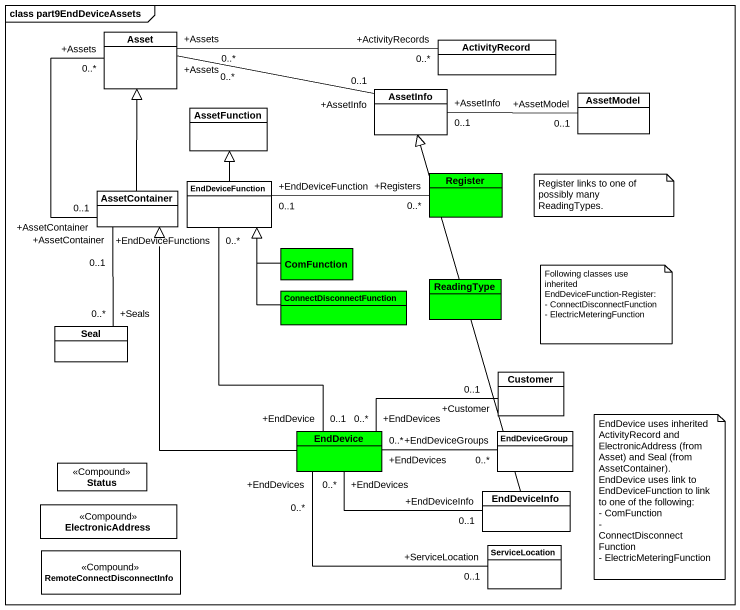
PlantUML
@startuml
mainframe class part9EndDeviceAssets
hide circle
hide empty members
class Asset
class ActivityRecord #FFFFFF
class AssetFunction
class AssetInfo
class AssetModel
class AssetContainer
class EndDeviceFunction
class Register #00FF00
class ComFunction #00FF00
class ReadingType #00FF00
class ConnectDisconnectFunction #00FF00
class Seal #FFFFFF
class Customer
class EndDevice #00FF00
class EndDeviceGroup
class Status <<Compound>>
class ElectronicAddress <<Compound>>
class EndDeviceInfo
class RemoteConnectDisconnectInfo <<Compound>>
class ServiceLocation
Asset "+Assets\n0..*" -right- "+ActivityRecords\n0..*" ActivityRecord
Asset "+Assets\n0..*" -right- "+AssetInfo\n0..1" AssetInfo
Asset "+Assets\n0..*" -- "+AssetContainer\n0..1" AssetContainer
AssetModel "+AssetModel\n0..1" -left- "+AssetInfo\n0..1" AssetInfo
AssetContainer -up-|> Asset
AssetContainer "+AssetContainer\n0..1" -- "+Seals\n0..*" Seal
EndDeviceFunction -up-|> AssetFunction
Register "+Registers\n0..*" -left- "+EndDeviceFunction\n0..1" EndDeviceFunction
ComFunction -up-|> EndDeviceFunction
ConnectDisconnectFunction -up-|> EndDeviceFunction
Customer "+Customer\n0..1" -left- "+EndDevices\n0..*" EndDevice
EndDevice -up-|> AssetContainer
EndDevice "+EndDevice\n0..1" -up- "+EndDeviceFunctions\n0..*" EndDeviceFunction
EndDevice "+EndDevices\n0..*" -right- "+EndDeviceInfo\n0..1" EndDeviceInfo
EndDeviceGroup "+EndDeviceGroups\n0..*" -left- "+EndDevices\n0..*" EndDevice
EndDeviceInfo -up-|> AssetInfo
ServiceLocation "+ServiceLocation\n0..1" -up- "+EndDevices\n0..*" EndDevice
note as N1
  Register links to one of possibly many ReadingTypes.
end note
note as N2
  Following classes use inherited EndDeviceFunction-Register:
  - ConnectDisconnectFunction
  - ElectricMeteringFunction
end note
note as N3
  EndDevice uses inherited ActivityRecord and ElectronicAddress (from Asset) and Seal (from AssetContainer).
  EndDevice uses link to EndDeviceFunction to link to one of the following:
  - ComFunction
  - ConnectDisconnectFunction
  - ElectricMeteringFunction
end note
@enduml
